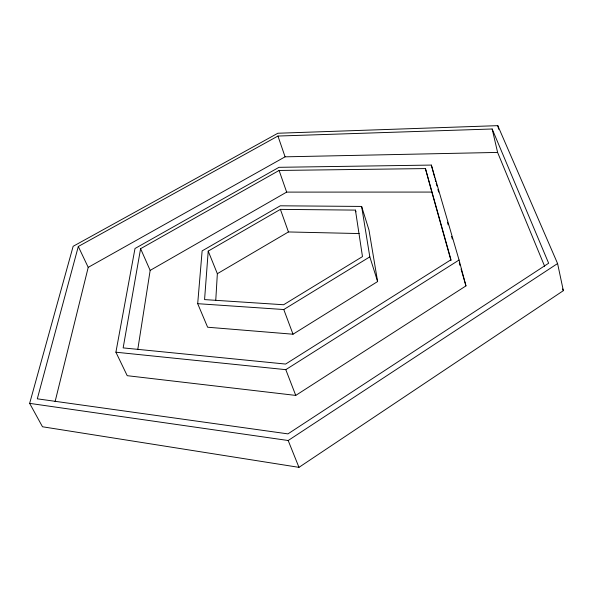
<?xml version="1.0" encoding="UTF-8"?>
<svg xmlns="http://www.w3.org/2000/svg" width="593" height="593" viewBox="0 0 593 593"><rect width="100%" height="100%" fill="white"/><g stroke="black" fill="none" stroke-linecap="round" stroke-linejoin="round"><path stroke-width="0.89" d="M215.763 300.251L217.349 273.699L208.217 251.106L280.4 209.373L355.429 210.107L355.978 211.857M208.217 251.106L204.57 299.598L283.61 304.75L362.479 256.599L355.429 210.107M197.691 303.683L202.131 250.891L280.281 205.801L361.626 206.431L368.965 229.965L377.615 281.556L293.016 334.215L207.624 327.225L197.691 303.683L283.773 309.531L369.817 256.858L361.626 206.431M137.769 349.559L150.162 270.401L140.593 248.697L279.095 170.458L425.433 168.582L450.984 259.749L285.611 364.065L123.151 347.898L140.593 248.697M115.902 352.205L134.996 248.504L278.992 167.315L431.341 165.076L459.064 260.031L465.965 285.893L295.751 395.412L127.221 375.688L115.902 352.205L285.796 369.661L459.064 260.031M55.09 401.646L88.216 267.361L78.306 246.48L277.939 136.042L492.168 128.992L548.644 263.225L287.961 433.883L37.307 398.822L78.306 246.48M29.65 403.366L73.147 246.303L277.843 133.247L497.801 125.649L557.583 263.537L563.35 290.666L298.968 467.351L42.488 426.767L29.65 403.366L288.183 440.51L557.583 263.537M217.349 273.699L288.443 231.952L359.18 233.56M150.162 270.401L286.656 192.11L431.823 192.073L450.999 260.586M88.216 267.361L285.085 156.826L497.601 152.423L544.626 266.264M562.631 288.969L563.35 290.666M288.183 440.51L298.968 467.351M285.796 369.661L295.751 395.412M283.773 309.531L293.016 334.215M280.4 209.373L288.443 231.952M279.095 170.458L286.656 192.11M277.939 136.042L285.085 156.826M369.817 256.858L377.615 281.556M437.901 189.456L438.672 192.11M447.426 222.19L448.197 224.843M451.547 236.348L452.318 239.001M459.271 262.884L460.042 265.538M461.072 269.081L465.965 285.893M425.433 168.582L431.823 192.073M431.341 165.076L434.61 177.255M435.077 178.997L435.773 181.606M436.24 183.348L436.937 185.957M492.168 128.992L497.601 152.423M497.801 125.649L498.624 129.252"/></g></svg>
